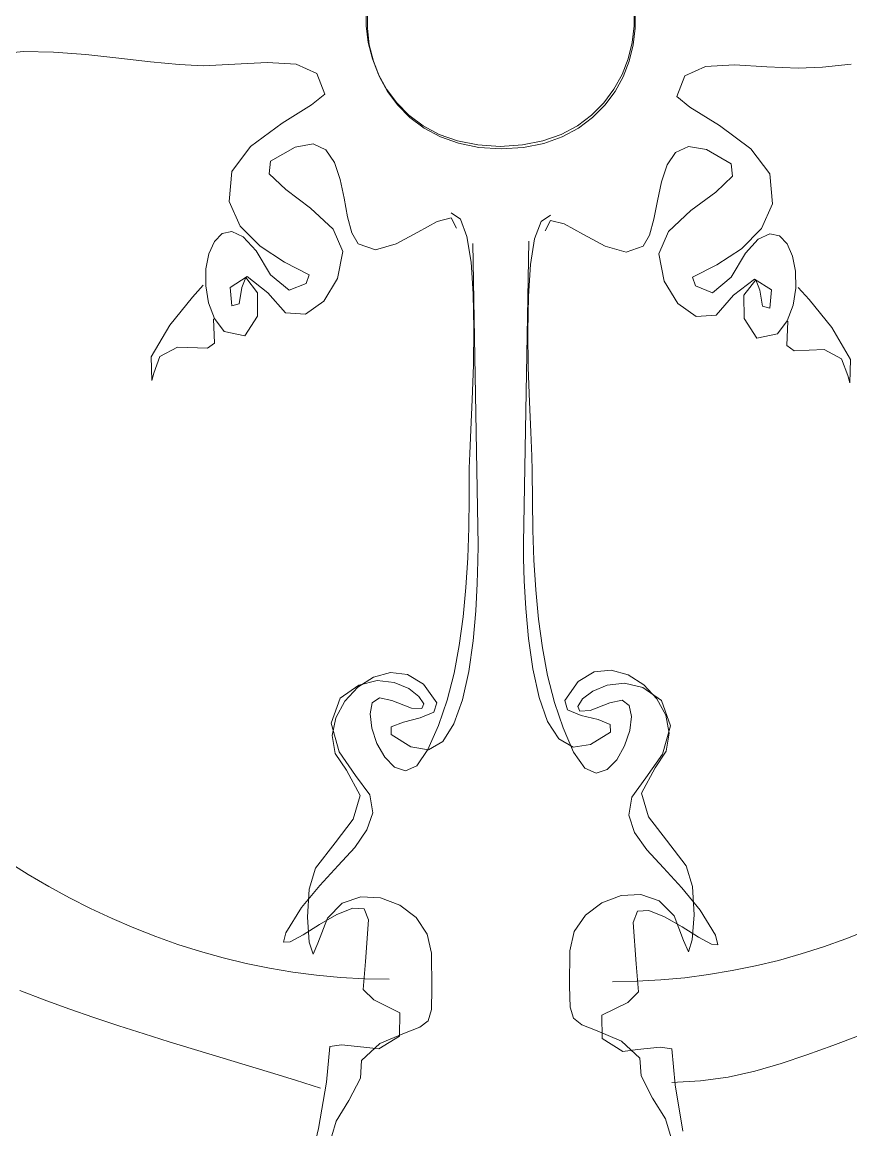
# Model space of a CAD drawing. Header units: centimetres. Extents: x -377343 to 693706, y 194584 to 813780.
# Drawn here: x 173512.26 to 173523.1, y 499962.71 to 499977.21 of the extents above; entities that cross this region are included whole.
import ezdxf

# ---------------------------------------------------------------- set-up
doc = ezdxf.new("R2010")
doc.units = ezdxf.units.CM
doc.layers.add('PIPA', color=11, linetype='Continuous')
doc.layers.add('TEXT', color=7, linetype='Continuous')

msp = doc.modelspace()

# ---------------------------------------------------------------- linework, layer by layer
at = {"layer": 'PIPA', "lineweight": 35, "extrusion": (0, 0.816497, 0.57735), "elevation": 193451.324}
msp.add_lwpolyline([(-421704.212, -325591.681), (-159560.265, -63447.734), (377343.333, -600351.331), (-158232.47, -1135927.133), (-693706.405, -600453.199), (-454216.825, -360963.619)], dxfattribs=at)
at = {"layer": 'TEXT', "color": 2, "linetype": 'Continuous', "lineweight": 13}
for p, q in [((173516.758, 499977.162), (173516.758, 499977.382)), ((173516.758, 499977.162), (173516.758, 499977.382)), ((173516.772, 499977.13), (173516.772, 499977.35)), ((173516.772, 499977.13), (173516.772, 499977.35)), ((173520.265, 499977.382), (173520.265, 499977.162)), ((173520.265, 499977.382), (173520.265, 499977.162)), ((173520.278, 499977.35), (173520.278, 499977.13)), ((173520.278, 499977.35), (173520.278, 499977.13)), ((173516.784, 499976.944), (173516.758, 499977.162)), ((173516.784, 499976.944), (173516.758, 499977.162)), ((173516.798, 499976.912), (173516.772, 499977.13)), ((173516.798, 499976.912), (173516.772, 499977.13)), ((173520.265, 499977.162), (173520.238, 499976.943)), ((173520.265, 499977.162), (173520.238, 499976.943)), ((173520.278, 499977.13), (173520.252, 499976.912)), ((173520.278, 499977.13), (173520.252, 499976.912)), ((173516.838, 499976.73), (173516.784, 499976.944)), ((173516.838, 499976.73), (173516.784, 499976.944)), ((173516.851, 499976.698), (173516.798, 499976.912)), ((173516.851, 499976.698), (173516.798, 499976.912)), ((173520.238, 499976.943), (173520.185, 499976.73)), ((173520.238, 499976.943), (173520.185, 499976.73)), ((173520.252, 499976.912), (173520.199, 499976.698)), ((173520.252, 499976.912), (173520.199, 499976.698)), ((173511.925, 499976.791), (173512.27, 499976.824)), ((173511.925, 499976.791), (173512.27, 499976.824)), ((173512.27, 499976.824), (173512.665, 499976.819)), ((173512.27, 499976.824), (173512.665, 499976.819)), ((173512.665, 499976.819), (173513.089, 499976.787)), ((173512.665, 499976.819), (173513.089, 499976.787)), ((173513.089, 499976.787), (173513.519, 499976.74)), ((173513.089, 499976.787), (173513.519, 499976.74)), ((173513.519, 499976.74), (173513.934, 499976.692)), ((173513.519, 499976.74), (173513.934, 499976.692)), ((173513.934, 499976.692), (173514.31, 499976.654)), ((173513.934, 499976.692), (173514.31, 499976.654)), ((173514.31, 499976.654), (173514.626, 499976.639)), ((173514.31, 499976.654), (173514.626, 499976.639)), ((173514.626, 499976.639), (173515.038, 499976.659)), ((173514.626, 499976.639), (173515.038, 499976.659)), ((173515.038, 499976.659), (173515.462, 499976.683)), ((173515.038, 499976.659), (173515.462, 499976.683)), ((173515.462, 499976.683), (173515.84, 499976.661)), ((173515.462, 499976.683), (173515.84, 499976.661)), ((173515.84, 499976.661), (173516.111, 499976.539)), ((173515.84, 499976.661), (173516.111, 499976.539)), ((173516.917, 499976.525), (173516.838, 499976.73)), ((173516.917, 499976.525), (173516.838, 499976.73)), ((173516.931, 499976.493), (173516.851, 499976.698)), ((173516.931, 499976.493), (173516.851, 499976.698)), ((173520.185, 499976.73), (173520.105, 499976.525)), ((173520.185, 499976.73), (173520.105, 499976.525)), ((173520.199, 499976.698), (173520.119, 499976.493)), ((173520.199, 499976.698), (173520.119, 499976.493)), ((173521.196, 499976.629), (173520.926, 499976.508)), ((173521.196, 499976.629), (173520.926, 499976.508)), ((173521.574, 499976.651), (173521.196, 499976.629)), ((173521.574, 499976.651), (173521.196, 499976.629)), ((173521.998, 499976.627), (173521.574, 499976.651)), ((173521.998, 499976.627), (173521.574, 499976.651)), ((173522.41, 499976.607), (173521.998, 499976.627)), ((173522.41, 499976.607), (173521.998, 499976.627)), ((173522.726, 499976.622), (173522.41, 499976.607)), ((173522.726, 499976.622), (173522.41, 499976.607)), ((173523.102, 499976.66), (173522.726, 499976.622)), ((173523.102, 499976.66), (173522.726, 499976.622)), ((173516.111, 499976.539), (173516.214, 499976.267)), ((173516.111, 499976.539), (173516.214, 499976.267)), ((173517.023, 499976.332), (173516.917, 499976.525)), ((173517.023, 499976.332), (173516.917, 499976.525)), ((173517.037, 499976.3), (173516.931, 499976.493)), ((173517.037, 499976.3), (173516.931, 499976.493)), ((173520.105, 499976.525), (173519.999, 499976.331)), ((173520.105, 499976.525), (173519.999, 499976.331)), ((173520.119, 499976.493), (173520.013, 499976.3)), ((173520.119, 499976.493), (173520.013, 499976.3)), ((173520.926, 499976.508), (173520.822, 499976.236)), ((173520.926, 499976.508), (173520.822, 499976.236)), ((173517.156, 499976.153), (173517.023, 499976.332)), ((173517.156, 499976.153), (173517.023, 499976.332)), ((173519.999, 499976.331), (173519.866, 499976.153)), ((173519.999, 499976.331), (173519.866, 499976.153)), ((173516.214, 499976.267), (173516.043, 499976.128)), ((173516.214, 499976.267), (173516.043, 499976.128)), ((173517.17, 499976.121), (173517.037, 499976.3)), ((173517.17, 499976.121), (173517.037, 499976.3)), ((173520.013, 499976.3), (173519.88, 499976.121)), ((173520.013, 499976.3), (173519.88, 499976.121)), ((173520.822, 499976.236), (173520.993, 499976.096)), ((173520.822, 499976.236), (173520.993, 499976.096)), ((173516.043, 499976.128), (173515.657, 499975.887)), ((173516.043, 499976.128), (173515.657, 499975.887)), ((173517.316, 499975.993), (173517.156, 499976.153)), ((173517.316, 499975.993), (173517.156, 499976.153)), ((173517.329, 499975.961), (173517.17, 499976.121)), ((173517.329, 499975.961), (173517.17, 499976.121)), ((173519.866, 499976.153), (173519.707, 499975.993)), ((173519.866, 499976.153), (173519.707, 499975.993)), ((173519.88, 499976.121), (173519.72, 499975.961)), ((173519.88, 499976.121), (173519.72, 499975.961)), ((173520.993, 499976.096), (173521.38, 499975.855)), ((173520.993, 499976.096), (173521.38, 499975.855)), ((173517.501, 499975.854), (173517.316, 499975.993)), ((173517.501, 499975.854), (173517.316, 499975.993)), ((173517.515, 499975.823), (173517.329, 499975.961)), ((173517.515, 499975.823), (173517.329, 499975.961)), ((173519.707, 499975.993), (173519.521, 499975.854)), ((173519.707, 499975.993), (173519.521, 499975.854)), ((173519.72, 499975.961), (173519.534, 499975.822)), ((173519.72, 499975.961), (173519.534, 499975.822)), ((173515.657, 499975.887), (173515.245, 499975.583)), ((173515.657, 499975.887), (173515.245, 499975.583)), ((173517.714, 499975.741), (173517.501, 499975.854)), ((173517.714, 499975.741), (173517.501, 499975.854)), ((173517.728, 499975.709), (173517.515, 499975.823)), ((173517.728, 499975.709), (173517.515, 499975.823)), ((173519.521, 499975.854), (173519.308, 499975.741)), ((173519.521, 499975.854), (173519.308, 499975.741)), ((173519.534, 499975.822), (173519.322, 499975.709)), ((173519.534, 499975.822), (173519.322, 499975.709)), ((173521.38, 499975.855), (173521.791, 499975.551)), ((173521.38, 499975.855), (173521.791, 499975.551)), ((173515.828, 499975.575), (173516.064, 499975.615)), ((173515.828, 499975.575), (173516.064, 499975.615)), ((173516.064, 499975.615), (173516.23, 499975.537)), ((173516.064, 499975.615), (173516.23, 499975.537)), ((173517.953, 499975.655), (173517.714, 499975.741)), ((173517.953, 499975.655), (173517.714, 499975.741)), ((173517.967, 499975.624), (173517.728, 499975.709)), ((173517.967, 499975.624), (173517.728, 499975.709)), ((173518.219, 499975.602), (173517.953, 499975.655)), ((173518.219, 499975.602), (173517.953, 499975.655)), ((173518.232, 499975.57), (173517.967, 499975.624)), ((173518.232, 499975.57), (173517.967, 499975.624)), ((173519.069, 499975.655), (173518.803, 499975.602)), ((173519.069, 499975.655), (173518.803, 499975.602)), ((173519.083, 499975.623), (173518.817, 499975.57)), ((173519.083, 499975.623), (173518.817, 499975.57)), ((173519.308, 499975.741), (173519.069, 499975.655)), ((173519.308, 499975.741), (173519.069, 499975.655)), ((173519.322, 499975.709), (173519.083, 499975.623)), ((173519.322, 499975.709), (173519.083, 499975.623)), ((173515.245, 499975.583), (173514.998, 499975.254)), ((173515.245, 499975.583), (173514.998, 499975.254)), ((173515.505, 499975.389), (173515.828, 499975.575)), ((173515.505, 499975.389), (173515.828, 499975.575)), ((173516.23, 499975.537), (173516.342, 499975.372)), ((173516.23, 499975.537), (173516.342, 499975.372)), ((173518.511, 499975.583), (173518.219, 499975.602)), ((173518.511, 499975.583), (173518.219, 499975.602)), ((173518.525, 499975.551), (173518.232, 499975.57)), ((173518.525, 499975.551), (173518.232, 499975.57)), ((173518.803, 499975.602), (173518.511, 499975.583)), ((173518.803, 499975.602), (173518.511, 499975.583)), ((173518.511, 499975.583), (173518.511, 499975.583)), ((173518.511, 499975.583), (173518.511, 499975.583)), ((173518.817, 499975.57), (173518.525, 499975.551)), ((173518.817, 499975.57), (173518.525, 499975.551)), ((173518.525, 499975.551), (173518.525, 499975.551)), ((173518.525, 499975.551), (173518.525, 499975.551)), ((173520.806, 499975.505), (173520.694, 499975.34)), ((173520.806, 499975.505), (173520.694, 499975.34)), ((173520.972, 499975.583), (173520.806, 499975.505)), ((173520.972, 499975.583), (173520.806, 499975.505)), ((173521.209, 499975.544), (173520.972, 499975.583)), ((173521.209, 499975.544), (173520.972, 499975.583)), ((173521.532, 499975.357), (173521.209, 499975.544)), ((173521.532, 499975.357), (173521.209, 499975.544)), ((173521.791, 499975.551), (173522.038, 499975.222)), ((173521.791, 499975.551), (173522.038, 499975.222)), ((173515.486, 499975.224), (173515.505, 499975.389)), ((173515.486, 499975.224), (173515.505, 499975.389)), ((173516.342, 499975.372), (173516.416, 499975.151)), ((173516.342, 499975.372), (173516.416, 499975.151)), ((173520.694, 499975.34), (173520.62, 499975.119)), ((173520.694, 499975.34), (173520.62, 499975.119)), ((173521.55, 499975.192), (173521.532, 499975.357)), ((173521.55, 499975.192), (173521.532, 499975.357)), ((173514.998, 499975.254), (173514.964, 499974.864)), ((173514.998, 499975.254), (173514.964, 499974.864)), ((173515.706, 499975.017), (173515.486, 499975.224)), ((173515.706, 499975.017), (173515.486, 499975.224)), ((173521.33, 499974.985), (173521.55, 499975.192)), ((173521.33, 499974.985), (173521.55, 499975.192)), ((173522.038, 499975.222), (173522.072, 499974.832)), ((173522.038, 499975.222), (173522.072, 499974.832)), ((173516.416, 499975.151), (173516.468, 499974.904)), ((173516.416, 499975.151), (173516.468, 499974.904)), ((173520.62, 499975.119), (173520.568, 499974.872)), ((173520.62, 499975.119), (173520.568, 499974.872)), ((173516.03, 499974.774), (173515.706, 499975.017)), ((173516.03, 499974.774), (173515.706, 499975.017)), ((173516.468, 499974.904), (173516.514, 499974.66)), ((173516.468, 499974.904), (173516.514, 499974.66)), ((173521.006, 499974.742), (173521.33, 499974.985)), ((173521.006, 499974.742), (173521.33, 499974.985)), ((173514.964, 499974.864), (173515.107, 499974.54)), ((173514.964, 499974.864), (173515.107, 499974.54)), ((173516.323, 499974.501), (173516.03, 499974.774)), ((173516.323, 499974.501), (173516.03, 499974.774)), ((173520.568, 499974.872), (173520.522, 499974.629)), ((173520.568, 499974.872), (173520.522, 499974.629)), ((173520.713, 499974.47), (173521.006, 499974.742)), ((173520.713, 499974.47), (173521.006, 499974.742)), ((173522.072, 499974.832), (173521.93, 499974.508)), ((173522.072, 499974.832), (173521.93, 499974.508)), ((173516.514, 499974.66), (173516.57, 499974.452)), ((173516.514, 499974.66), (173516.57, 499974.452)), ((173517.434, 499974.46), (173517.687, 499974.601)), ((173517.434, 499974.46), (173517.687, 499974.601)), ((173517.687, 499974.601), (173517.868, 499974.646)), ((173517.687, 499974.601), (173517.868, 499974.646)), ((173517.868, 499974.646), (173517.937, 499974.511)), ((173517.868, 499974.646), (173517.937, 499974.511)), ((173517.991, 499974.631), (173517.869, 499974.713)), ((173517.991, 499974.631), (173517.869, 499974.713)), ((173518.076, 499974.404), (173517.991, 499974.631)), ((173518.076, 499974.404), (173517.991, 499974.631)), ((173518.961, 499974.373), (173519.045, 499974.599)), ((173518.961, 499974.373), (173519.045, 499974.599)), ((173519.045, 499974.599), (173519.167, 499974.682)), ((173519.045, 499974.599), (173519.167, 499974.682)), ((173519.169, 499974.614), (173519.099, 499974.479)), ((173519.169, 499974.614), (173519.099, 499974.479)), ((173519.349, 499974.569), (173519.169, 499974.614)), ((173519.349, 499974.569), (173519.169, 499974.614)), ((173520.522, 499974.629), (173520.466, 499974.42)), ((173520.522, 499974.629), (173520.466, 499974.42)), ((173514.999, 499974.469), (173514.872, 499974.442)), ((173514.999, 499974.469), (173514.872, 499974.442)), ((173515.149, 499974.4), (173514.999, 499974.469)), ((173515.149, 499974.4), (173514.999, 499974.469)), ((173515.107, 499974.54), (173515.368, 499974.276)), ((173515.107, 499974.54), (173515.368, 499974.276)), ((173516.451, 499974.207), (173516.323, 499974.501)), ((173516.451, 499974.207), (173516.323, 499974.501)), ((173516.57, 499974.452), (173516.653, 499974.308)), ((173516.57, 499974.452), (173516.653, 499974.308)), ((173517.151, 499974.308), (173517.434, 499974.46)), ((173517.151, 499974.308), (173517.434, 499974.46)), ((173519.602, 499974.428), (173519.349, 499974.569)), ((173519.602, 499974.428), (173519.349, 499974.569)), ((173520.586, 499974.175), (173520.713, 499974.47)), ((173520.586, 499974.175), (173520.713, 499974.47)), ((173521.93, 499974.508), (173521.669, 499974.244)), ((173521.93, 499974.508), (173521.669, 499974.244)), ((173514.771, 499974.34), (173514.7, 499974.179)), ((173514.771, 499974.34), (173514.7, 499974.179)), ((173514.872, 499974.442), (173514.771, 499974.34)), ((173514.872, 499974.442), (173514.771, 499974.34)), ((173515.318, 499974.217), (173515.149, 499974.4)), ((173515.318, 499974.217), (173515.149, 499974.4)), ((173516.653, 499974.308), (173516.877, 499974.229)), ((173516.653, 499974.308), (173516.877, 499974.229)), ((173516.877, 499974.229), (173517.151, 499974.308)), ((173516.877, 499974.229), (173517.151, 499974.308)), ((173518.129, 499974.068), (173518.076, 499974.404)), ((173518.129, 499974.068), (173518.076, 499974.404)), ((173518.153, 499974.31), (173518.221, 499970.357)), ((173518.153, 499974.31), (173518.221, 499970.357)), ((173518.883, 499974.342), (173518.815, 499970.389)), ((173518.883, 499974.342), (173518.815, 499970.389)), ((173518.907, 499974.036), (173518.961, 499974.373)), ((173518.907, 499974.036), (173518.961, 499974.373)), ((173519.885, 499974.276), (173519.602, 499974.428)), ((173519.885, 499974.276), (173519.602, 499974.428)), ((173520.466, 499974.42), (173520.383, 499974.276)), ((173520.466, 499974.42), (173520.383, 499974.276)), ((173521.718, 499974.185), (173521.887, 499974.368)), ((173521.718, 499974.185), (173521.887, 499974.368)), ((173521.887, 499974.368), (173522.037, 499974.437)), ((173521.887, 499974.368), (173522.037, 499974.437)), ((173522.037, 499974.437), (173522.164, 499974.411)), ((173522.037, 499974.437), (173522.164, 499974.411)), ((173522.164, 499974.411), (173522.265, 499974.308)), ((173522.164, 499974.411), (173522.265, 499974.308)), ((173522.265, 499974.308), (173522.336, 499974.148)), ((173522.265, 499974.308), (173522.336, 499974.148)), ((173514.7, 499974.179), (173514.661, 499973.98)), ((173514.7, 499974.179), (173514.661, 499973.98)), ((173515.505, 499973.903), (173515.318, 499974.217)), ((173515.505, 499973.903), (173515.318, 499974.217)), ((173515.368, 499974.276), (173515.689, 499974.066)), ((173515.368, 499974.276), (173515.689, 499974.066)), ((173516.381, 499973.852), (173516.451, 499974.207)), ((173516.381, 499973.852), (173516.451, 499974.207)), ((173520.159, 499974.197), (173519.885, 499974.276)), ((173520.159, 499974.197), (173519.885, 499974.276)), ((173520.383, 499974.276), (173520.159, 499974.197)), ((173520.383, 499974.276), (173520.159, 499974.197)), ((173520.655, 499973.82), (173520.586, 499974.175)), ((173520.655, 499973.82), (173520.586, 499974.175)), ((173521.669, 499974.244), (173521.347, 499974.034)), ((173521.669, 499974.244), (173521.347, 499974.034)), ((173521.532, 499973.871), (173521.718, 499974.185)), ((173521.532, 499973.871), (173521.718, 499974.185)), ((173515.689, 499974.066), (173516.011, 499973.903)), ((173515.689, 499974.066), (173516.011, 499973.903)), ((173518.157, 499973.653), (173518.129, 499974.068)), ((173518.157, 499973.653), (173518.129, 499974.068)), ((173518.879, 499973.621), (173518.907, 499974.036)), ((173518.879, 499973.621), (173518.907, 499974.036)), ((173521.347, 499974.034), (173521.025, 499973.871)), ((173521.347, 499974.034), (173521.025, 499973.871)), ((173522.336, 499974.148), (173522.375, 499973.948)), ((173522.336, 499974.148), (173522.375, 499973.948)), ((173514.661, 499973.98), (173514.659, 499973.759)), ((173514.661, 499973.98), (173514.659, 499973.759)), ((173514.978, 499973.736), (173515.198, 499973.878)), ((173514.978, 499973.736), (173515.198, 499973.878)), ((173515.183, 499973.868), (173515.129, 499973.734)), ((173515.183, 499973.868), (173515.129, 499973.734)), ((173515.336, 499973.666), (173515.183, 499973.868)), ((173515.336, 499973.666), (173515.183, 499973.868)), ((173515.198, 499973.878), (173515.471, 499973.666)), ((173515.198, 499973.878), (173515.471, 499973.666)), ((173515.749, 499973.7), (173515.505, 499973.903)), ((173515.749, 499973.7), (173515.505, 499973.903)), ((173516.011, 499973.903), (173515.97, 499973.79)), ((173516.011, 499973.903), (173515.97, 499973.79)), ((173521.025, 499973.871), (173521.066, 499973.758)), ((173521.025, 499973.871), (173521.066, 499973.758)), ((173521.288, 499973.668), (173521.532, 499973.871)), ((173521.288, 499973.668), (173521.532, 499973.871)), ((173522.375, 499973.948), (173522.378, 499973.727)), ((173522.375, 499973.948), (173522.378, 499973.727)), ((173514.626, 499973.767), (173514.483, 499973.61)), ((173514.626, 499973.767), (173514.483, 499973.61)), ((173514.659, 499973.759), (173514.695, 499973.537)), ((173514.659, 499973.759), (173514.695, 499973.537)), ((173514.998, 499973.497), (173514.978, 499973.736)), ((173514.998, 499973.497), (173514.978, 499973.736)), ((173515.129, 499973.734), (173515.093, 499973.524)), ((173515.129, 499973.734), (173515.093, 499973.524)), ((173515.97, 499973.79), (173515.749, 499973.7)), ((173515.97, 499973.79), (173515.749, 499973.7)), ((173516.203, 499973.559), (173516.381, 499973.852)), ((173516.203, 499973.559), (173516.381, 499973.852)), ((173520.833, 499973.527), (173520.655, 499973.82)), ((173520.833, 499973.527), (173520.655, 499973.82)), ((173521.066, 499973.758), (173521.288, 499973.668)), ((173521.066, 499973.758), (173521.288, 499973.668)), ((173521.838, 499973.846), (173521.565, 499973.634)), ((173521.838, 499973.846), (173521.565, 499973.634)), ((173521.7, 499973.634), (173521.853, 499973.836)), ((173521.7, 499973.634), (173521.853, 499973.836)), ((173522.058, 499973.704), (173521.838, 499973.846)), ((173522.058, 499973.704), (173521.838, 499973.846)), ((173521.853, 499973.836), (173521.907, 499973.702)), ((173521.853, 499973.836), (173521.907, 499973.702)), ((173522.378, 499973.727), (173522.342, 499973.505)), ((173522.378, 499973.727), (173522.342, 499973.505)), ((173522.41, 499973.736), (173522.553, 499973.578)), ((173522.41, 499973.736), (173522.553, 499973.578)), ((173514.483, 499973.61), (173514.187, 499973.244)), ((173514.483, 499973.61), (173514.187, 499973.244)), ((173515.334, 499973.362), (173515.336, 499973.666)), ((173515.334, 499973.362), (173515.336, 499973.666)), ((173515.471, 499973.666), (173515.702, 499973.405)), ((173515.471, 499973.666), (173515.702, 499973.405)), ((173518.165, 499973.193), (173518.157, 499973.653)), ((173518.165, 499973.193), (173518.157, 499973.653)), ((173518.871, 499973.161), (173518.879, 499973.621)), ((173518.871, 499973.161), (173518.879, 499973.621)), ((173521.565, 499973.634), (173521.334, 499973.373)), ((173521.565, 499973.634), (173521.334, 499973.373)), ((173521.702, 499973.33), (173521.7, 499973.634)), ((173521.702, 499973.33), (173521.7, 499973.634)), ((173521.907, 499973.702), (173521.943, 499973.492)), ((173521.907, 499973.702), (173521.943, 499973.492)), ((173522.038, 499973.465), (173522.058, 499973.704)), ((173522.038, 499973.465), (173522.058, 499973.704)), ((173522.553, 499973.578), (173522.849, 499973.212)), ((173522.553, 499973.578), (173522.849, 499973.212)), ((173514.695, 499973.537), (173514.773, 499973.331)), ((173514.695, 499973.537), (173514.773, 499973.331)), ((173515.093, 499973.524), (173514.998, 499973.497)), ((173515.093, 499973.524), (173514.998, 499973.497)), ((173515.962, 499973.389), (173516.203, 499973.559)), ((173515.962, 499973.389), (173516.203, 499973.559)), ((173521.075, 499973.358), (173520.833, 499973.527)), ((173521.075, 499973.358), (173520.833, 499973.527)), ((173521.943, 499973.492), (173522.038, 499973.465)), ((173521.943, 499973.492), (173522.038, 499973.465)), ((173522.342, 499973.505), (173522.263, 499973.299)), ((173522.342, 499973.505), (173522.263, 499973.299)), ((173514.774, 499973.007), (173514.761, 499973.328)), ((173514.774, 499973.007), (173514.761, 499973.328)), ((173514.773, 499973.331), (173514.897, 499973.159)), ((173514.773, 499973.331), (173514.897, 499973.159)), ((173515.168, 499973.103), (173515.334, 499973.362)), ((173515.168, 499973.103), (173515.334, 499973.362)), ((173515.702, 499973.405), (173515.962, 499973.389)), ((173515.702, 499973.405), (173515.962, 499973.389)), ((173521.334, 499973.373), (173521.075, 499973.358)), ((173521.334, 499973.373), (173521.075, 499973.358)), ((173521.868, 499973.071), (173521.702, 499973.33)), ((173521.868, 499973.071), (173521.702, 499973.33)), ((173522.263, 499973.299), (173522.14, 499973.128)), ((173522.263, 499973.299), (173522.14, 499973.128)), ((173522.262, 499972.975), (173522.275, 499973.296)), ((173522.262, 499972.975), (173522.275, 499973.296)), ((173514.187, 499973.244), (173513.942, 499972.827)), ((173514.187, 499973.244), (173513.942, 499972.827)), ((173514.897, 499973.159), (173515.168, 499973.103)), ((173514.897, 499973.159), (173515.168, 499973.103)), ((173518.159, 499972.721), (173518.165, 499973.193)), ((173518.159, 499972.721), (173518.165, 499973.193)), ((173518.877, 499972.689), (173518.871, 499973.161)), ((173518.877, 499972.689), (173518.871, 499973.161)), ((173522.849, 499973.212), (173523.094, 499972.795)), ((173522.849, 499973.212), (173523.094, 499972.795)), ((173514.681, 499972.94), (173514.774, 499973.007)), ((173514.681, 499972.94), (173514.774, 499973.007)), ((173522.14, 499973.128), (173521.868, 499973.071)), ((173522.14, 499973.128), (173521.868, 499973.071)), ((173514.058, 499972.835), (173514.289, 499972.957)), ((173514.058, 499972.835), (173514.289, 499972.957)), ((173514.289, 499972.957), (173514.681, 499972.94)), ((173514.289, 499972.957), (173514.681, 499972.94)), ((173522.355, 499972.909), (173522.262, 499972.975)), ((173522.355, 499972.909), (173522.262, 499972.975)), ((173522.748, 499972.925), (173522.355, 499972.909)), ((173522.748, 499972.925), (173522.355, 499972.909)), ((173522.978, 499972.804), (173522.748, 499972.925)), ((173522.978, 499972.804), (173522.748, 499972.925)), ((173513.942, 499972.827), (173513.951, 499972.518)), ((173513.942, 499972.827), (173513.951, 499972.518)), ((173513.978, 499972.616), (173514.058, 499972.835)), ((173513.978, 499972.616), (173514.058, 499972.835)), ((173518.144, 499972.27), (173518.159, 499972.721)), ((173518.144, 499972.27), (173518.159, 499972.721)), ((173523.058, 499972.585), (173522.978, 499972.804)), ((173523.058, 499972.585), (173522.978, 499972.804)), ((173523.094, 499972.795), (173523.086, 499972.486)), ((173523.094, 499972.795), (173523.086, 499972.486)), ((173513.951, 499972.518), (173513.978, 499972.616)), ((173513.951, 499972.518), (173513.978, 499972.616)), ((173518.892, 499972.238), (173518.877, 499972.689)), ((173518.892, 499972.238), (173518.877, 499972.689)), ((173523.086, 499972.486), (173523.058, 499972.585)), ((173523.086, 499972.486), (173523.058, 499972.585)), ((173518.127, 499971.872), (173518.144, 499972.27)), ((173518.127, 499971.872), (173518.144, 499972.27)), ((173518.91, 499971.841), (173518.892, 499972.238)), ((173518.91, 499971.841), (173518.892, 499972.238)), ((173518.112, 499971.561), (173518.127, 499971.872)), ((173518.112, 499971.561), (173518.127, 499971.872)), ((173518.924, 499971.529), (173518.91, 499971.841)), ((173518.924, 499971.529), (173518.91, 499971.841)), ((173518.106, 499971.369), (173518.112, 499971.561)), ((173518.106, 499971.369), (173518.112, 499971.561)), ((173518.93, 499971.337), (173518.924, 499971.529)), ((173518.93, 499971.337), (173518.924, 499971.529)), ((173518.104, 499970.981), (173518.106, 499971.369)), ((173518.104, 499970.981), (173518.106, 499971.369)), ((173518.932, 499970.949), (173518.93, 499971.337)), ((173518.932, 499970.949), (173518.93, 499971.337)), ((173518.098, 499970.59), (173518.104, 499970.981)), ((173518.098, 499970.59), (173518.104, 499970.981)), ((173518.938, 499970.559), (173518.932, 499970.949)), ((173518.938, 499970.559), (173518.932, 499970.949)), ((173518.085, 499970.199), (173518.098, 499970.59)), ((173518.085, 499970.199), (173518.098, 499970.59)), ((173518.951, 499970.167), (173518.938, 499970.559)), ((173518.951, 499970.167), (173518.938, 499970.559)), ((173518.815, 499970.389), (173518.817, 499970.19)), ((173518.815, 499970.389), (173518.817, 499970.19)), ((173518.221, 499970.357), (173518.219, 499970.158)), ((173518.221, 499970.357), (173518.219, 499970.158)), ((173518.062, 499969.81), (173518.085, 499970.199)), ((173518.062, 499969.81), (173518.085, 499970.199)), ((173518.219, 499970.158), (173518.211, 499969.863)), ((173518.219, 499970.158), (173518.211, 499969.863)), ((173518.817, 499970.19), (173518.826, 499969.895)), ((173518.817, 499970.19), (173518.826, 499969.895)), ((173518.975, 499969.778), (173518.951, 499970.167)), ((173518.975, 499969.778), (173518.951, 499970.167)), ((173518.026, 499969.426), (173518.062, 499969.81)), ((173518.026, 499969.426), (173518.062, 499969.81)), ((173518.211, 499969.863), (173518.191, 499969.503)), ((173518.211, 499969.863), (173518.191, 499969.503)), ((173518.826, 499969.895), (173518.845, 499969.535)), ((173518.826, 499969.895), (173518.845, 499969.535)), ((173519.011, 499969.395), (173518.975, 499969.778)), ((173519.011, 499969.395), (173518.975, 499969.778)), ((173518.845, 499969.535), (173518.881, 499969.141)), ((173518.845, 499969.535), (173518.881, 499969.141)), ((173517.975, 499969.051), (173518.026, 499969.426)), ((173517.975, 499969.051), (173518.026, 499969.426)), ((173518.191, 499969.503), (173518.155, 499969.109)), ((173518.191, 499969.503), (173518.155, 499969.109)), ((173519.062, 499969.019), (173519.011, 499969.395)), ((173519.062, 499969.019), (173519.011, 499969.395)), ((173518.155, 499969.109), (173518.098, 499968.711)), ((173518.155, 499969.109), (173518.098, 499968.711)), ((173518.881, 499969.141), (173518.938, 499968.742)), ((173518.881, 499969.141), (173518.938, 499968.742)), ((173517.906, 499968.686), (173517.975, 499969.051)), ((173517.906, 499968.686), (173517.975, 499969.051)), ((173519.131, 499968.655), (173519.062, 499969.019)), ((173519.131, 499968.655), (173519.062, 499969.019)), ((173517.074, 499968.697), (173516.851, 499968.635)), ((173517.074, 499968.697), (173516.851, 499968.635)), ((173517.298, 499968.672), (173517.074, 499968.697)), ((173517.298, 499968.672), (173517.074, 499968.697)), ((173517.506, 499968.545), (173517.298, 499968.672)), ((173517.506, 499968.545), (173517.298, 499968.672)), ((173517.816, 499968.336), (173517.906, 499968.686)), ((173517.816, 499968.336), (173517.906, 499968.686)), ((173518.098, 499968.711), (173518.017, 499968.339)), ((173518.098, 499968.711), (173518.017, 499968.339)), ((173518.938, 499968.742), (173519.02, 499968.37)), ((173518.938, 499968.742), (173519.02, 499968.37)), ((173519.22, 499968.304), (173519.131, 499968.655)), ((173519.22, 499968.304), (173519.131, 499968.655)), ((173519.53, 499968.577), (173519.738, 499968.704)), ((173519.53, 499968.577), (173519.738, 499968.704)), ((173519.738, 499968.704), (173519.962, 499968.728)), ((173519.738, 499968.704), (173519.962, 499968.728)), ((173519.962, 499968.728), (173520.185, 499968.666)), ((173519.962, 499968.728), (173520.185, 499968.666)), ((173520.185, 499968.666), (173520.39, 499968.535)), ((173520.185, 499968.666), (173520.39, 499968.535)), ((173516.417, 499968.362), (173516.659, 499968.532)), ((173516.417, 499968.362), (173516.659, 499968.532)), ((173516.646, 499968.504), (173516.476, 499968.321)), ((173516.646, 499968.504), (173516.476, 499968.321)), ((173516.851, 499968.635), (173516.646, 499968.504)), ((173516.851, 499968.635), (173516.646, 499968.504)), ((173516.659, 499968.532), (173516.901, 499968.59)), ((173516.659, 499968.532), (173516.901, 499968.59)), ((173516.901, 499968.59), (173517.125, 499968.564)), ((173516.901, 499968.59), (173517.125, 499968.564)), ((173517.125, 499968.564), (173517.313, 499968.485)), ((173517.125, 499968.564), (173517.313, 499968.485)), ((173517.68, 499968.297), (173517.506, 499968.545)), ((173517.68, 499968.297), (173517.506, 499968.545)), ((173519.356, 499968.329), (173519.53, 499968.577)), ((173519.356, 499968.329), (173519.53, 499968.577)), ((173519.911, 499968.532), (173519.723, 499968.453)), ((173519.911, 499968.532), (173519.723, 499968.453)), ((173520.135, 499968.558), (173519.911, 499968.532)), ((173520.135, 499968.558), (173519.911, 499968.532)), ((173520.377, 499968.501), (173520.135, 499968.558)), ((173520.377, 499968.501), (173520.135, 499968.558)), ((173520.619, 499968.331), (173520.377, 499968.501)), ((173520.619, 499968.331), (173520.377, 499968.501)), ((173520.39, 499968.535), (173520.56, 499968.353)), ((173520.39, 499968.535), (173520.56, 499968.353)), ((173516.297, 499968.032), (173516.417, 499968.362)), ((173516.297, 499968.032), (173516.417, 499968.362)), ((173516.929, 499968.366), (173516.837, 499968.298)), ((173516.929, 499968.366), (173516.837, 499968.298)), ((173517.092, 499968.329), (173516.929, 499968.366)), ((173517.092, 499968.329), (173516.929, 499968.366)), ((173517.313, 499968.485), (173517.447, 499968.382)), ((173517.313, 499968.485), (173517.447, 499968.382)), ((173517.447, 499968.382), (173517.51, 499968.285)), ((173517.447, 499968.382), (173517.51, 499968.285)), ((173519.02, 499968.37), (173519.131, 499968.055)), ((173519.02, 499968.37), (173519.131, 499968.055)), ((173519.723, 499968.453), (173519.589, 499968.35)), ((173519.723, 499968.453), (173519.589, 499968.35)), ((173516.476, 499968.321), (173516.36, 499968.104)), ((173516.476, 499968.321), (173516.36, 499968.104)), ((173516.837, 499968.298), (173516.807, 499968.154)), ((173516.837, 499968.298), (173516.807, 499968.154)), ((173517.351, 499968.229), (173517.092, 499968.329)), ((173517.351, 499968.229), (173517.092, 499968.329)), ((173517.484, 499968.224), (173517.351, 499968.229)), ((173517.484, 499968.224), (173517.351, 499968.229)), ((173517.51, 499968.285), (173517.484, 499968.224)), ((173517.51, 499968.285), (173517.484, 499968.224)), ((173517.644, 499968.177), (173517.68, 499968.297)), ((173517.644, 499968.177), (173517.68, 499968.297)), ((173517.704, 499968.001), (173517.816, 499968.336)), ((173517.704, 499968.001), (173517.816, 499968.336)), ((173518.017, 499968.339), (173517.905, 499968.023)), ((173518.017, 499968.339), (173517.905, 499968.023)), ((173519.333, 499967.97), (173519.22, 499968.304)), ((173519.333, 499967.97), (173519.22, 499968.304)), ((173519.393, 499968.209), (173519.356, 499968.329)), ((173519.393, 499968.209), (173519.356, 499968.329)), ((173519.571, 499968.135), (173519.393, 499968.209)), ((173519.571, 499968.135), (173519.393, 499968.209)), ((173519.589, 499968.35), (173519.526, 499968.253)), ((173519.589, 499968.35), (173519.526, 499968.253)), ((173519.526, 499968.253), (173519.552, 499968.192)), ((173519.526, 499968.253), (173519.552, 499968.192)), ((173519.686, 499968.197), (173519.944, 499968.297)), ((173519.686, 499968.197), (173519.944, 499968.297)), ((173519.944, 499968.297), (173520.107, 499968.334)), ((173519.944, 499968.297), (173520.107, 499968.334)), ((173520.107, 499968.334), (173520.199, 499968.266)), ((173520.107, 499968.334), (173520.199, 499968.266)), ((173520.199, 499968.266), (173520.229, 499968.122)), ((173520.199, 499968.266), (173520.229, 499968.122)), ((173520.56, 499968.353), (173520.676, 499968.136)), ((173520.56, 499968.353), (173520.676, 499968.136)), ((173520.74, 499968), (173520.619, 499968.331)), ((173520.74, 499968), (173520.619, 499968.331)), ((173516.36, 499968.104), (173516.313, 499967.87)), ((173516.36, 499968.104), (173516.313, 499967.87)), ((173516.807, 499968.154), (173516.831, 499967.966)), ((173516.807, 499968.154), (173516.831, 499967.966)), ((173517.245, 499968.048), (173517.465, 499968.103)), ((173517.245, 499968.048), (173517.465, 499968.103)), ((173517.465, 499968.103), (173517.644, 499968.177)), ((173517.465, 499968.103), (173517.644, 499968.177)), ((173519.552, 499968.192), (173519.686, 499968.197)), ((173519.552, 499968.192), (173519.686, 499968.197)), ((173519.791, 499968.079), (173519.571, 499968.135)), ((173519.791, 499968.079), (173519.571, 499968.135)), ((173519.951, 499968.016), (173519.791, 499968.079)), ((173519.951, 499968.016), (173519.791, 499968.079)), ((173520.229, 499968.122), (173520.205, 499967.935)), ((173520.229, 499968.122), (173520.205, 499967.935)), ((173520.676, 499968.136), (173520.723, 499967.902)), ((173520.676, 499968.136), (173520.723, 499967.902)), ((173516.402, 499967.657), (173516.297, 499968.032)), ((173516.402, 499967.657), (173516.297, 499968.032)), ((173516.831, 499967.966), (173516.898, 499967.767)), ((173516.831, 499967.966), (173516.898, 499967.767)), ((173517.084, 499967.885), (173517.085, 499967.984)), ((173517.084, 499967.885), (173517.085, 499967.984)), ((173517.085, 499967.984), (173517.245, 499968.048)), ((173517.085, 499967.984), (173517.245, 499968.048)), ((173517.565, 499967.687), (173517.704, 499968.001)), ((173517.565, 499967.687), (173517.704, 499968.001)), ((173517.905, 499968.023), (173517.758, 499967.795)), ((173517.905, 499968.023), (173517.758, 499967.795)), ((173519.131, 499968.055), (173519.278, 499967.827)), ((173519.131, 499968.055), (173519.278, 499967.827)), ((173519.471, 499967.655), (173519.333, 499967.97)), ((173519.471, 499967.655), (173519.333, 499967.97)), ((173519.952, 499967.916), (173519.951, 499968.016)), ((173519.952, 499967.916), (173519.951, 499968.016)), ((173520.205, 499967.935), (173520.138, 499967.735)), ((173520.205, 499967.935), (173520.138, 499967.735)), ((173520.634, 499967.625), (173520.74, 499968)), ((173520.634, 499967.625), (173520.74, 499968)), ((173516.313, 499967.87), (173516.353, 499967.635)), ((173516.313, 499967.87), (173516.353, 499967.635)), ((173517.343, 499967.722), (173517.084, 499967.885)), ((173517.343, 499967.722), (173517.084, 499967.885)), ((173517.758, 499967.795), (173517.572, 499967.685)), ((173517.758, 499967.795), (173517.572, 499967.685)), ((173519.278, 499967.827), (173519.464, 499967.717)), ((173519.278, 499967.827), (173519.464, 499967.717)), ((173519.694, 499967.754), (173519.952, 499967.916)), ((173519.694, 499967.754), (173519.952, 499967.916)), ((173520.723, 499967.902), (173520.683, 499967.667)), ((173520.723, 499967.902), (173520.683, 499967.667)), ((173516.353, 499967.635), (173516.498, 499967.418)), ((173516.353, 499967.635), (173516.498, 499967.418)), ((173516.619, 499967.349), (173516.402, 499967.657)), ((173516.619, 499967.349), (173516.402, 499967.657)), ((173516.898, 499967.767), (173517, 499967.587)), ((173516.898, 499967.767), (173517, 499967.587)), ((173517.572, 499967.685), (173517.343, 499967.722)), ((173517.572, 499967.685), (173517.343, 499967.722)), ((173517.419, 499967.476), (173517.565, 499967.687)), ((173517.419, 499967.476), (173517.565, 499967.687)), ((173519.464, 499967.717), (173519.694, 499967.754)), ((173519.464, 499967.717), (173519.694, 499967.754)), ((173519.617, 499967.444), (173519.471, 499967.655)), ((173519.617, 499967.444), (173519.471, 499967.655)), ((173520.138, 499967.735), (173520.036, 499967.555)), ((173520.138, 499967.735), (173520.036, 499967.555)), ((173520.683, 499967.667), (173520.538, 499967.45)), ((173520.683, 499967.667), (173520.538, 499967.45)), ((173517, 499967.587), (173517.127, 499967.457)), ((173517, 499967.587), (173517.127, 499967.457)), ((173520.036, 499967.555), (173519.909, 499967.425)), ((173520.036, 499967.555), (173519.909, 499967.425)), ((173520.417, 499967.317), (173520.634, 499967.625)), ((173520.417, 499967.317), (173520.634, 499967.625)), ((173516.498, 499967.418), (173516.677, 499967.085)), ((173516.498, 499967.418), (173516.677, 499967.085)), ((173516.803, 499967.095), (173516.619, 499967.349)), ((173516.803, 499967.095), (173516.619, 499967.349)), ((173517.127, 499967.457), (173517.27, 499967.41)), ((173517.127, 499967.457), (173517.27, 499967.41)), ((173517.27, 499967.41), (173517.419, 499967.476)), ((173517.27, 499967.41), (173517.419, 499967.476)), ((173519.767, 499967.378), (173519.617, 499967.444)), ((173519.767, 499967.378), (173519.617, 499967.444)), ((173519.909, 499967.425), (173519.767, 499967.378)), ((173519.909, 499967.425), (173519.767, 499967.378)), ((173520.538, 499967.45), (173520.359, 499967.117)), ((173520.538, 499967.45), (173520.359, 499967.117)), ((173520.233, 499967.064), (173520.417, 499967.317)), ((173520.233, 499967.064), (173520.417, 499967.317)), ((173516.677, 499967.085), (173516.587, 499966.777)), ((173516.677, 499967.085), (173516.587, 499966.777)), ((173516.843, 499966.861), (173516.803, 499967.095)), ((173516.843, 499966.861), (173516.803, 499967.095)), ((173520.193, 499966.829), (173520.233, 499967.064)), ((173520.193, 499966.829), (173520.233, 499967.064)), ((173520.359, 499967.117), (173520.449, 499966.808)), ((173520.359, 499967.117), (173520.449, 499966.808)), ((173516.587, 499966.777), (173516.351, 499966.468)), ((173516.587, 499966.777), (173516.351, 499966.468)), ((173516.767, 499966.635), (173516.843, 499966.861)), ((173516.767, 499966.635), (173516.843, 499966.861)), ((173520.269, 499966.603), (173520.193, 499966.829)), ((173520.269, 499966.603), (173520.193, 499966.829)), ((173520.449, 499966.808), (173520.685, 499966.5)), ((173520.449, 499966.808), (173520.685, 499966.5)), ((173516.607, 499966.407), (173516.767, 499966.635)), ((173516.607, 499966.407), (173516.767, 499966.635)), ((173520.429, 499966.375), (173520.269, 499966.603)), ((173520.429, 499966.375), (173520.269, 499966.603)), ((173520.685, 499966.5), (173520.944, 499966.167)), ((173520.685, 499966.5), (173520.944, 499966.167)), ((173516.351, 499966.468), (173516.093, 499966.135)), ((173516.351, 499966.468), (173516.093, 499966.135)), ((173516.391, 499966.169), (173516.607, 499966.407)), ((173516.391, 499966.169), (173516.607, 499966.407)), ((173520.645, 499966.137), (173520.429, 499966.375)), ((173520.645, 499966.137), (173520.429, 499966.375)), ((173512.071, 499966.217), (173512.335, 499966.052)), ((173512.071, 499966.217), (173512.335, 499966.052)), ((173512.335, 499966.052), (173512.604, 499965.894)), ((173512.335, 499966.052), (173512.604, 499965.894)), ((173516.093, 499966.135), (173516.009, 499965.861)), ((173516.093, 499966.135), (173516.009, 499965.861)), ((173516.149, 499965.909), (173516.391, 499966.169)), ((173516.149, 499965.909), (173516.391, 499966.169)), ((173520.887, 499965.878), (173520.645, 499966.137)), ((173520.887, 499965.878), (173520.645, 499966.137)), ((173520.944, 499966.167), (173521.028, 499965.893)), ((173520.944, 499966.167), (173521.028, 499965.893)), ((173512.604, 499965.894), (173512.876, 499965.746)), ((173512.604, 499965.894), (173512.876, 499965.746)), ((173515.911, 499965.619), (173516.149, 499965.909)), ((173515.911, 499965.619), (173516.149, 499965.909)), ((173521.028, 499965.893), (173521.048, 499965.525)), ((173521.028, 499965.893), (173521.048, 499965.525)), ((173512.876, 499965.746), (173513.152, 499965.606)), ((173512.876, 499965.746), (173513.152, 499965.606)), ((173516.009, 499965.861), (173515.988, 499965.493)), ((173516.009, 499965.861), (173515.988, 499965.493)), ((173516.444, 499965.676), (173516.686, 499965.76)), ((173516.444, 499965.676), (173516.686, 499965.76)), ((173516.686, 499965.76), (173516.946, 499965.746)), ((173516.686, 499965.76), (173516.946, 499965.746)), ((173516.946, 499965.746), (173517.196, 499965.651)), ((173516.946, 499965.746), (173517.196, 499965.651)), ((173520.091, 499965.778), (173519.84, 499965.682)), ((173520.091, 499965.778), (173519.84, 499965.682)), ((173520.35, 499965.791), (173520.091, 499965.778)), ((173520.35, 499965.791), (173520.091, 499965.778)), ((173520.592, 499965.707), (173520.35, 499965.791)), ((173520.592, 499965.707), (173520.35, 499965.791)), ((173521.125, 499965.587), (173520.887, 499965.878)), ((173521.125, 499965.587), (173520.887, 499965.878)), ((173513.152, 499965.606), (173513.432, 499965.475)), ((173513.152, 499965.606), (173513.432, 499965.475)), ((173515.707, 499965.288), (173515.911, 499965.619)), ((173515.707, 499965.288), (173515.911, 499965.619)), ((173516.249, 499965.479), (173516.444, 499965.676)), ((173516.249, 499965.479), (173516.444, 499965.676)), ((173516.581, 499965.611), (173516.375, 499965.528)), ((173516.581, 499965.611), (173516.375, 499965.528)), ((173516.731, 499965.602), (173516.581, 499965.611)), ((173516.731, 499965.602), (173516.581, 499965.611)), ((173516.788, 499965.457), (173516.731, 499965.602)), ((173516.788, 499965.457), (173516.731, 499965.602)), ((173517.196, 499965.651), (173517.409, 499965.488)), ((173517.196, 499965.651), (173517.409, 499965.488)), ((173519.84, 499965.682), (173519.627, 499965.519)), ((173519.84, 499965.682), (173519.627, 499965.519)), ((173520.788, 499965.511), (173520.592, 499965.707)), ((173520.788, 499965.511), (173520.592, 499965.707)), ((173513.432, 499965.475), (173513.716, 499965.353)), ((173513.432, 499965.475), (173513.716, 499965.353)), ((173515.988, 499965.493), (173516.012, 499965.164)), ((173515.988, 499965.493), (173516.012, 499965.164)), ((173516.126, 499965.155), (173516.249, 499965.479)), ((173516.126, 499965.155), (173516.249, 499965.479)), ((173516.375, 499965.528), (173516.147, 499965.398)), ((173516.375, 499965.528), (173516.147, 499965.398)), ((173516.746, 499964.915), (173516.788, 499965.457)), ((173516.746, 499964.915), (173516.788, 499965.457)), ((173517.409, 499965.488), (173517.557, 499965.272)), ((173517.409, 499965.488), (173517.557, 499965.272)), ((173519.627, 499965.519), (173519.479, 499965.304)), ((173519.627, 499965.519), (173519.479, 499965.304)), ((173520.248, 499965.425), (173520.305, 499965.57)), ((173520.248, 499965.425), (173520.305, 499965.57)), ((173520.305, 499965.57), (173520.455, 499965.579)), ((173520.305, 499965.57), (173520.455, 499965.579)), ((173520.455, 499965.579), (173520.661, 499965.497)), ((173520.455, 499965.579), (173520.661, 499965.497)), ((173520.661, 499965.497), (173520.89, 499965.366)), ((173520.661, 499965.497), (173520.89, 499965.366)), ((173520.91, 499965.187), (173520.788, 499965.511)), ((173520.91, 499965.187), (173520.788, 499965.511)), ((173521.048, 499965.525), (173521.024, 499965.196)), ((173521.048, 499965.525), (173521.024, 499965.196)), ((173521.329, 499965.256), (173521.125, 499965.587)), ((173521.329, 499965.256), (173521.125, 499965.587)), ((173513.716, 499965.353), (173514.003, 499965.24)), ((173513.716, 499965.353), (173514.003, 499965.24)), ((173516.147, 499965.398), (173515.931, 499965.264)), ((173516.147, 499965.398), (173515.931, 499965.264)), ((173520.29, 499964.884), (173520.248, 499965.425)), ((173520.29, 499964.884), (173520.248, 499965.425)), ((173520.89, 499965.366), (173521.106, 499965.233)), ((173520.89, 499965.366), (173521.106, 499965.233)), ((173523.32, 499965.321), (173523.033, 499965.208)), ((173523.32, 499965.321), (173523.033, 499965.208)), ((173514.003, 499965.24), (173514.294, 499965.137)), ((173514.003, 499965.24), (173514.294, 499965.137)), ((173515.676, 499965.165), (173515.707, 499965.288)), ((173515.676, 499965.165), (173515.707, 499965.288)), ((173515.762, 499965.172), (173515.676, 499965.165)), ((173515.762, 499965.172), (173515.676, 499965.165)), ((173515.931, 499965.264), (173515.762, 499965.172)), ((173515.931, 499965.264), (173515.762, 499965.172)), ((173516.012, 499965.164), (173516.065, 499965.007)), ((173516.012, 499965.164), (173516.065, 499965.007)), ((173517.557, 499965.272), (173517.613, 499965.02)), ((173517.557, 499965.272), (173517.613, 499965.02)), ((173519.479, 499965.304), (173519.423, 499965.052)), ((173519.479, 499965.304), (173519.423, 499965.052)), ((173520.972, 499965.039), (173520.91, 499965.187)), ((173520.972, 499965.039), (173520.91, 499965.187)), ((173521.024, 499965.196), (173520.972, 499965.039)), ((173521.024, 499965.196), (173520.972, 499965.039)), ((173521.106, 499965.233), (173521.274, 499965.14)), ((173521.106, 499965.233), (173521.274, 499965.14)), ((173521.36, 499965.133), (173521.329, 499965.256)), ((173521.36, 499965.133), (173521.329, 499965.256)), ((173523.033, 499965.208), (173522.742, 499965.105)), ((173523.033, 499965.208), (173522.742, 499965.105)), ((173514.294, 499965.137), (173514.588, 499965.043)), ((173514.294, 499965.137), (173514.588, 499965.043)), ((173514.588, 499965.043), (173514.886, 499964.96)), ((173514.588, 499965.043), (173514.886, 499964.96)), ((173516.065, 499965.007), (173516.126, 499965.155)), ((173516.065, 499965.007), (173516.126, 499965.155)), ((173517.613, 499965.02), (173517.617, 499964.559)), ((173517.613, 499965.02), (173517.617, 499964.559)), ((173519.423, 499965.052), (173519.419, 499964.591)), ((173519.423, 499965.052), (173519.419, 499964.591)), ((173521.274, 499965.14), (173521.36, 499965.133)), ((173521.274, 499965.14), (173521.36, 499965.133)), ((173522.742, 499965.105), (173522.448, 499965.012)), ((173522.742, 499965.105), (173522.448, 499965.012)), ((173514.886, 499964.96), (173515.187, 499964.887)), ((173514.886, 499964.96), (173515.187, 499964.887)), ((173515.187, 499964.887), (173515.492, 499964.825)), ((173515.187, 499964.887), (173515.492, 499964.825)), ((173516.718, 499964.546), (173516.746, 499964.915)), ((173516.718, 499964.546), (173516.746, 499964.915)), ((173520.318, 499964.514), (173520.29, 499964.884)), ((173520.318, 499964.514), (173520.29, 499964.884)), ((173522.15, 499964.928), (173521.849, 499964.856)), ((173522.15, 499964.928), (173521.849, 499964.856)), ((173522.448, 499965.012), (173522.15, 499964.928)), ((173522.448, 499965.012), (173522.15, 499964.928)), ((173515.492, 499964.825), (173515.799, 499964.774)), ((173515.492, 499964.825), (173515.799, 499964.774)), ((173515.799, 499964.774), (173516.109, 499964.733)), ((173515.799, 499964.774), (173516.109, 499964.733)), ((173516.109, 499964.733), (173516.423, 499964.704)), ((173516.109, 499964.733), (173516.423, 499964.704)), ((173521.237, 499964.742), (173520.927, 499964.701)), ((173521.237, 499964.742), (173520.927, 499964.701)), ((173521.545, 499964.793), (173521.237, 499964.742)), ((173521.545, 499964.793), (173521.237, 499964.742)), ((173521.849, 499964.856), (173521.545, 499964.793)), ((173521.849, 499964.856), (173521.545, 499964.793)), ((173516.423, 499964.704), (173516.739, 499964.686)), ((173516.423, 499964.704), (173516.739, 499964.686)), ((173516.739, 499964.686), (173517.059, 499964.68)), ((173516.739, 499964.686), (173517.059, 499964.68)), ((173519.419, 499964.591), (173519.426, 499964.317)), ((173519.419, 499964.591), (173519.426, 499964.317)), ((173520.297, 499964.654), (173519.978, 499964.648)), ((173520.297, 499964.654), (173519.978, 499964.648)), ((173520.613, 499964.672), (173520.297, 499964.654)), ((173520.613, 499964.672), (173520.297, 499964.654)), ((173520.927, 499964.701), (173520.613, 499964.672)), ((173520.927, 499964.701), (173520.613, 499964.672)), ((173512.545, 499964.41), (173512.226, 499964.533)), ((173516.856, 499964.41), (173516.718, 499964.546)), ((173516.856, 499964.41), (173516.718, 499964.546)), ((173517.617, 499964.559), (173517.61, 499964.285)), ((173517.617, 499964.559), (173517.61, 499964.285)), ((173520.18, 499964.378), (173520.318, 499964.514)), ((173520.18, 499964.378), (173520.318, 499964.514)), ((173512.868, 499964.292), (173512.545, 499964.41)), ((173517.196, 499964.243), (173516.856, 499964.41)), ((173517.196, 499964.243), (173516.856, 499964.41)), ((173519.426, 499964.317), (173519.47, 499964.169)), ((173519.426, 499964.317), (173519.47, 499964.169)), ((173519.84, 499964.212), (173520.18, 499964.378)), ((173519.84, 499964.212), (173520.18, 499964.378)), ((173513.193, 499964.179), (173512.868, 499964.292)), ((173513.521, 499964.07), (173513.193, 499964.179)), ((173517.191, 499963.934), (173517.196, 499964.243)), ((173517.191, 499963.934), (173517.196, 499964.243)), ((173517.61, 499964.285), (173517.566, 499964.137)), ((173517.61, 499964.285), (173517.566, 499964.137)), ((173519.47, 499964.169), (173519.578, 499964.086)), ((173519.47, 499964.169), (173519.578, 499964.086)), ((173519.845, 499963.903), (173519.84, 499964.212)), ((173519.845, 499963.903), (173519.84, 499964.212)), ((173513.85, 499963.965), (173513.521, 499964.07)), ((173517.458, 499964.054), (173517.257, 499963.974)), ((173517.458, 499964.054), (173517.257, 499963.974)), ((173517.566, 499964.137), (173517.458, 499964.054)), ((173517.566, 499964.137), (173517.458, 499964.054)), ((173519.578, 499964.086), (173519.779, 499964.006)), ((173519.578, 499964.086), (173519.779, 499964.006)), ((173519.779, 499964.006), (173520.099, 499963.869)), ((173519.779, 499964.006), (173520.099, 499963.869)), ((173514.18, 499963.862), (173513.85, 499963.965)), ((173514.512, 499963.761), (173514.18, 499963.862)), ((173516.923, 499963.768), (173517.191, 499963.934)), ((173516.923, 499963.768), (173517.191, 499963.934)), ((173517.257, 499963.974), (173516.937, 499963.838)), ((173517.257, 499963.974), (173516.937, 499963.838)), ((173520.113, 499963.736), (173519.845, 499963.903)), ((173520.113, 499963.736), (173519.845, 499963.903)), ((173520.099, 499963.869), (173520.339, 499963.647)), ((173520.099, 499963.869), (173520.339, 499963.647)), ((173523.2, 499963.938), (173522.861, 499963.812)), ((173514.843, 499963.661), (173514.512, 499963.761)), ((173516.238, 499963.332), (173516.282, 499963.802)), ((173516.238, 499963.332), (173516.282, 499963.802)), ((173516.282, 499963.802), (173516.433, 499963.823)), ((173516.282, 499963.802), (173516.433, 499963.823)), ((173516.433, 499963.823), (173516.727, 499963.792)), ((173516.433, 499963.823), (173516.727, 499963.792)), ((173516.937, 499963.838), (173516.697, 499963.615)), ((173516.937, 499963.838), (173516.697, 499963.615)), ((173516.727, 499963.792), (173516.923, 499963.768)), ((173516.727, 499963.792), (173516.923, 499963.768)), ((173520.309, 499963.76), (173520.113, 499963.736)), ((173520.309, 499963.76), (173520.113, 499963.736)), ((173520.603, 499963.791), (173520.309, 499963.76)), ((173520.603, 499963.791), (173520.309, 499963.76)), ((173520.755, 499963.77), (173520.603, 499963.791)), ((173520.755, 499963.77), (173520.603, 499963.791)), ((173520.798, 499963.3), (173520.755, 499963.77)), ((173520.798, 499963.3), (173520.755, 499963.77)), ((173522.861, 499963.812), (173522.524, 499963.69)), ((173515.174, 499963.561), (173514.843, 499963.661)), ((173516.697, 499963.615), (173516.682, 499963.385)), ((173516.697, 499963.615), (173516.682, 499963.385)), ((173520.339, 499963.647), (173520.354, 499963.416)), ((173520.339, 499963.647), (173520.354, 499963.416)), ((173522.186, 499963.576), (173521.843, 499963.478)), ((173522.524, 499963.69), (173522.186, 499963.576)), ((173515.504, 499963.461), (173515.174, 499963.561)), ((173515.833, 499963.359), (173515.504, 499963.461)), ((173521.843, 499963.478), (173521.493, 499963.4)), ((173516.16, 499963.254), (173515.833, 499963.359)), ((173516.134, 499962.725), (173516.238, 499963.332)), ((173516.134, 499962.725), (173516.238, 499963.332)), ((173516.682, 499963.385), (173516.532, 499963.094)), ((173516.682, 499963.385), (173516.532, 499963.094)), ((173520.354, 499963.416), (173520.504, 499963.126)), ((173520.354, 499963.416), (173520.504, 499963.126)), ((173521.131, 499963.349), (173520.755, 499963.331)), ((173520.902, 499962.693), (173520.798, 499963.3)), ((173520.902, 499962.693), (173520.798, 499963.3)), ((173521.493, 499963.4), (173521.131, 499963.349)), ((173516.532, 499963.094), (173516.364, 499962.823)), ((173516.532, 499963.094), (173516.364, 499962.823)), ((173520.504, 499963.126), (173520.672, 499962.855)), ((173520.504, 499963.126), (173520.672, 499962.855)), ((173520.672, 499962.855), (173520.785, 499962.472)), ((173520.672, 499962.855), (173520.785, 499962.472)), ((173516.011, 499962.201), (173516.134, 499962.725)), ((173516.011, 499962.201), (173516.134, 499962.725)), ((173516.364, 499962.823), (173516.251, 499962.44)), ((173516.364, 499962.823), (173516.251, 499962.44))]:
    msp.add_line(p, q, dxfattribs=at)

doc.saveas('drawing.dxf')
